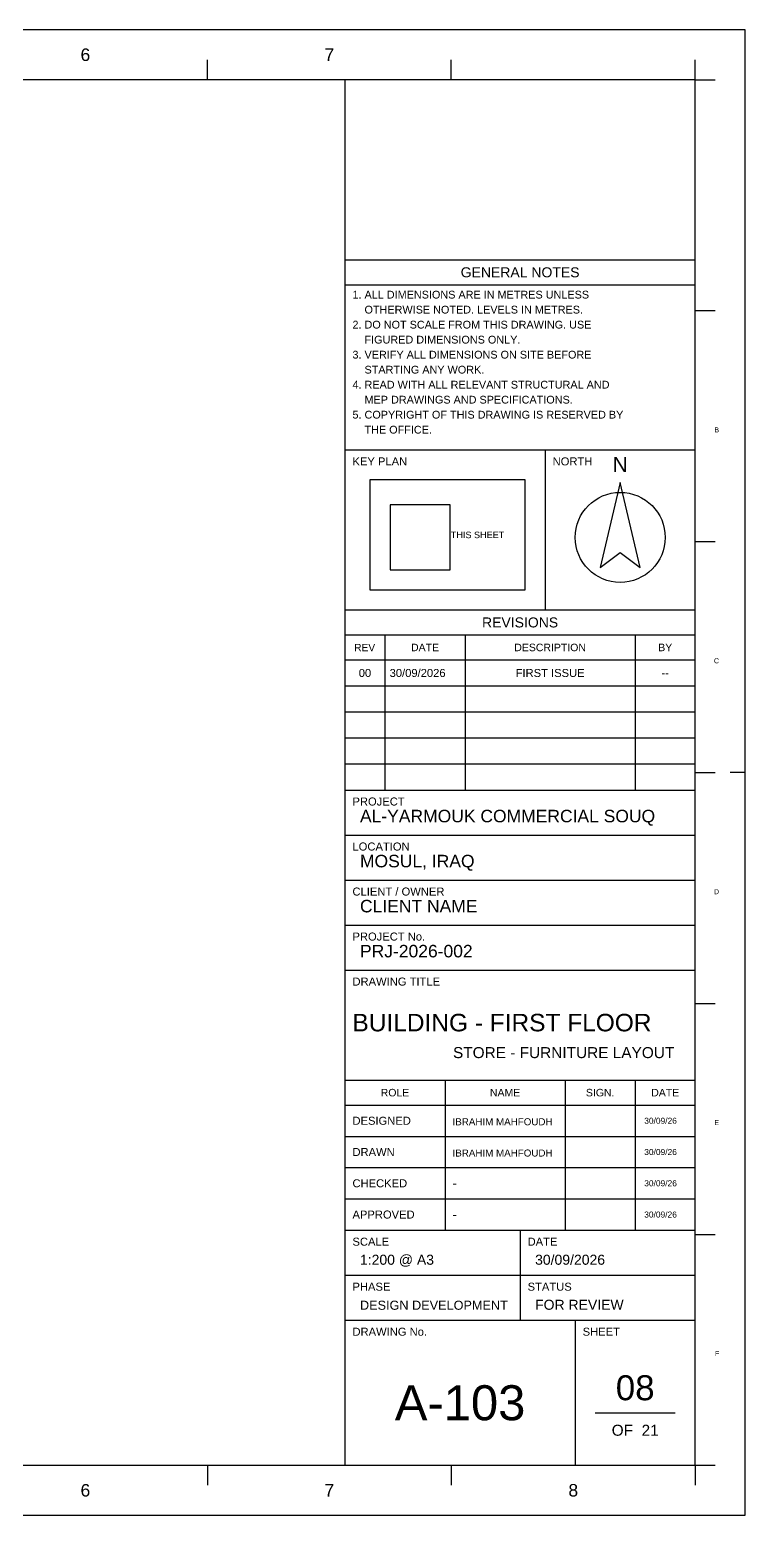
# Model space of a CAD drawing. Header units: metres. Extents: x 0 to 3661, y -5 to 371.
# Drawn here: x 2651.4 to 2680, y 0 to 59.4 of the extents above; entities that cross this region are included whole.
import ezdxf

# ---------------------------------------------------------------- set-up
doc = ezdxf.new("R2010")
doc.units = ezdxf.units.M
doc.header["$MEASUREMENT"] = 0
for name, color, linetype in [('A3_FRAME', 7, 'Continuous'), ('A3_SHEET', 7, 'Continuous'), ('TB_FIELDS', 7, 'Continuous'), ('TB_HEADINGS', 7, 'Continuous'), ('TB_LABELS', 7, 'Continuous'), ('TB_LINES_THICK', 7, 'Continuous'), ('TB_LINES_THIN', 7, 'Continuous'), ('TB_SYMBOLS', 7, 'Continuous')]:
    doc.layers.add(name, color=color, linetype=linetype)
doc.styles.get("Standard").update_dxf_attribs({"font": 'arial.ttf'})

msp = doc.modelspace()

# ---------------------------------------------------------------- linework, layer by layer
at = {"layer": 'A3_FRAME'}
msp.add_line((2680, 29.7), (2679.4, 29.7), dxfattribs=at)
for points in [[(2600, 2), (2678, 2), (2678, 57.4), (2600, 57.4)], [(2664, 2), (2678, 2), (2678, 57.4), (2664, 57.4)]]:
    msp.add_lwpolyline(points, close=True, dxfattribs=at)
at = {"layer": 'A3_SHEET'}
msp.add_lwpolyline([(2596, 0), (2680, 0), (2680, 59.4), (2596, 59.4)], close=True, dxfattribs=at)
at = {"layer": 'TB_LINES_THICK'}
for p, q in [((2664, 50.2), (2678, 50.2)), ((2664, 42.6), (2678, 42.6)), ((2664, 36.2), (2678, 36.2)), ((2664, 29), (2678, 29)), ((2664, 21.8), (2678, 21.8)), ((2664, 17.4), (2678, 17.4)), ((2664, 11.4), (2678, 11.4)), ((2664, 7.8), (2678, 7.8))]:
    msp.add_line(p, q, dxfattribs=at)
at = {"layer": 'TB_LINES_THIN'}
for p, q in [((2658.5, 57.4), (2658.5, 58.2)), ((2668.25, 57.4), (2668.25, 58.2)), ((2678, 57.4), (2678, 58.2)), ((2678, 57.4), (2678.8, 57.4)), ((2664, 49.2), (2678, 49.2)), ((2678, 48.167), (2678.8, 48.167)), ((2672, 42.6), (2672, 36.2)), ((2678, 38.933), (2678.8, 38.933)), ((2664, 35.2), (2678, 35.2)), ((2665.6, 35.2), (2665.6, 29)), ((2668.8, 35.2), (2668.8, 29)), ((2675.6, 35.2), (2675.6, 29)), ((2664, 34.2), (2678, 34.2)), ((2664, 33.16), (2678, 33.16)), ((2664, 32.12), (2678, 32.12)), ((2664, 31.08), (2678, 31.08)), ((2664, 30.04), (2678, 30.04)), ((2678, 29.7), (2678.8, 29.7)), ((2664, 27.2), (2678, 27.2)), ((2664, 25.4), (2678, 25.4)), ((2664, 23.6), (2678, 23.6)), ((2678, 20.467), (2678.8, 20.467)), ((2668, 17.4), (2668, 11.4)), ((2672.8, 17.4), (2672.8, 11.4)), ((2675.6, 17.4), (2675.6, 11.4)), ((2664, 16.4), (2678, 16.4)), ((2664, 15.15), (2678, 15.15)), ((2664, 13.9), (2678, 13.9)), ((2664, 12.65), (2678, 12.65)), ((2671, 11.4), (2671, 7.8)), ((2678, 11.233), (2678.8, 11.233)), ((2664, 9.6), (2678, 9.6)), ((2673.2, 7.8), (2673.2, 2)), ((2674, 4.1), (2677.2, 4.1)), ((2658.5, 2), (2658.5, 1.2)), ((2668.25, 2), (2668.25, 1.2)), ((2678, 2), (2678, 1.2)), ((2678, 2), (2678.8, 2))]:
    msp.add_line(p, q, dxfattribs=at)
for points in [[(2665, 37), (2671.2, 37), (2671.2, 41.4), (2665, 41.4)], [(2665.8, 37.8), (2668.2, 37.8), (2668.2, 40.4), (2665.8, 40.4)]]:
    msp.add_lwpolyline(points, close=True, dxfattribs=at)
at = {"layer": 'TB_SYMBOLS'}
msp.add_lwpolyline([(2675, 41.3), (2674.2, 37.9), (2675, 38.5), (2675.8, 37.9)], close=True, dxfattribs=at)
msp.add_circle((2675, 39.1), 1.8, dxfattribs=at)

# ---------------------------------------------------------------- texts
at = {"layer": 'TB_FIELDS'}
for s, height, p in [('1. ALL DIMENSIONS ARE IN METRES UNLESS', 0.31, (2664.3, 48.652)), ('    OTHERWISE NOTED. LEVELS IN METRES.', 0.31, (2664.3, 48.052)), ('2. DO NOT SCALE FROM THIS DRAWING. USE', 0.31, (2664.3, 47.452)), ('    FIGURED DIMENSIONS ONLY.', 0.31, (2664.3, 46.852)), ('3. VERIFY ALL DIMENSIONS ON SITE BEFORE', 0.31, (2664.3, 46.252)), ('    STARTING ANY WORK.', 0.31, (2664.3, 45.652)), ('4. READ WITH ALL RELEVANT STRUCTURAL AND', 0.31, (2664.3, 45.052)), ('    MEP DRAWINGS AND SPECIFICATIONS.', 0.31, (2664.3, 44.452)), ('5. COPYRIGHT OF THIS DRAWING IS RESERVED BY', 0.31, (2664.3, 43.852)), ('    THE OFFICE.', 0.31, (2664.3, 43.252)), ('00', 0.32, (2664.551, 33.52)), ('30/09/2026', 0.32, (2665.784, 33.52)), ('FIRST ISSUE', 0.32, (2670.821, 33.52)), ('--', 0.32, (2676.651, 33.52)), ('AL-YARMOUK COMMERCIAL SOUQ', 0.5, (2664.6, 27.708)), ('MOSUL, IRAQ', 0.5, (2664.6, 25.908)), ('CLIENT NAME', 0.5, (2664.6, 24.108)), ('PRJ-2026-002', 0.5, (2664.6, 22.308)), ('STORE - FURNITURE LAYOUT', 0.44, (2668.318, 18.28)), ('IBRAHIM MAHFOUDH', 0.2799, (2668.3, 15.595)), ('30/09/26', 0.24, (2675.962, 15.655)), ('IBRAHIM MAHFOUDH', 0.2799, (2668.3, 14.345)), ('30/09/26', 0.24, (2675.962, 14.405)), ('-', 0.36, (2668.3, 13.095)), ('30/09/26', 0.24, (2675.962, 13.155)), ('-', 0.36, (2668.3, 11.845)), ('30/09/26', 0.24, (2675.962, 11.905)), ('1:200 @ A3', 0.4, (2664.6, 10.018)), ('30/09/2026', 0.4, (2671.6, 10.018)), ('DESIGN DEVELOPMENT', 0.3625, (2664.6, 8.218)), ('FOR REVIEW', 0.4, (2671.6, 8.218)), ('OF  21', 0.44, (2674.661, 3.18))]:
    msp.add_text(s, height=height, dxfattribs=at).set_placement(p)
at = {"layer": 'TB_HEADINGS'}
for s, height, p in [('GENERAL NOTES', 0.4, (2668.625, 49.5)), ('REVISIONS', 0.4, (2669.478, 35.5)), ('BUILDING - FIRST FLOOR', 0.7, (2664.3, 19.35)), ('08', 1, (2674.823, 4.6)), ('A-103', 1.4, (2665.992, 3.8))]:
    msp.add_text(s, height=height, dxfattribs=at).set_placement(p)
at = {"layer": 'TB_LABELS'}
for s, height, p in [('6', 0.5, (2653.431, 58.15)), ('7', 0.5, (2663.181, 58.15)), ('B', 0.2, (2678.767, 43.3)), ('KEY PLAN', 0.32, (2664.3, 41.98)), ('NORTH', 0.32, (2672.3, 41.98)), ('THIS SHEET', 0.26, (2668.23, 39.07)), ('REV', 0.2915, (2664.369, 34.55)), ('DATE', 0.3, (2666.641, 34.55)), ('DESCRIPTION', 0.3, (2670.768, 34.55)), ('BY', 0.3, (2676.521, 34.55)), ('C', 0.2, (2678.748, 34.067)), ('PROJECT', 0.32, (2664.3, 28.38)), ('LOCATION', 0.32, (2664.3, 26.58)), ('CLIENT / OWNER', 0.32, (2664.3, 24.78)), ('D', 0.2, (2678.748, 24.833)), ('PROJECT No.', 0.32, (2664.3, 22.98)), ('DRAWING TITLE', 0.32, (2664.3, 21.18)), ('ROLE', 0.3, (2665.429, 16.75)), ('NAME', 0.3, (2669.795, 16.75)), ('SIGN.', 0.3, (2673.63, 16.75)), ('DATE', 0.3, (2676.241, 16.75)), ('DESIGNED', 0.32, (2664.3, 15.615)), ('E', 0.2, (2678.767, 15.6)), ('DRAWN', 0.32, (2664.3, 14.365)), ('CHECKED', 0.32, (2664.3, 13.115)), ('APPROVED', 0.32, (2664.3, 11.865)), ('SCALE', 0.32, (2664.3, 10.78)), ('DATE', 0.32, (2671.3, 10.78)), ('PHASE', 0.32, (2664.3, 8.98)), ('STATUS', 0.32, (2671.3, 8.98)), ('DRAWING No.', 0.32, (2664.3, 7.18)), ('SHEET', 0.32, (2673.5, 7.18)), ('F', 0.2, (2678.787, 6.367)), ('6', 0.5, (2653.431, 0.75)), ('7', 0.5, (2663.181, 0.75)), ('8', 0.5, (2672.931, 0.75))]:
    msp.add_text(s, height=height, dxfattribs=at).set_placement(p)
at = {"layer": 'TB_SYMBOLS'}
msp.add_text('N', height=0.6, dxfattribs=at).set_placement((2674.697, 41.718))

doc.saveas('drawing.dxf')
